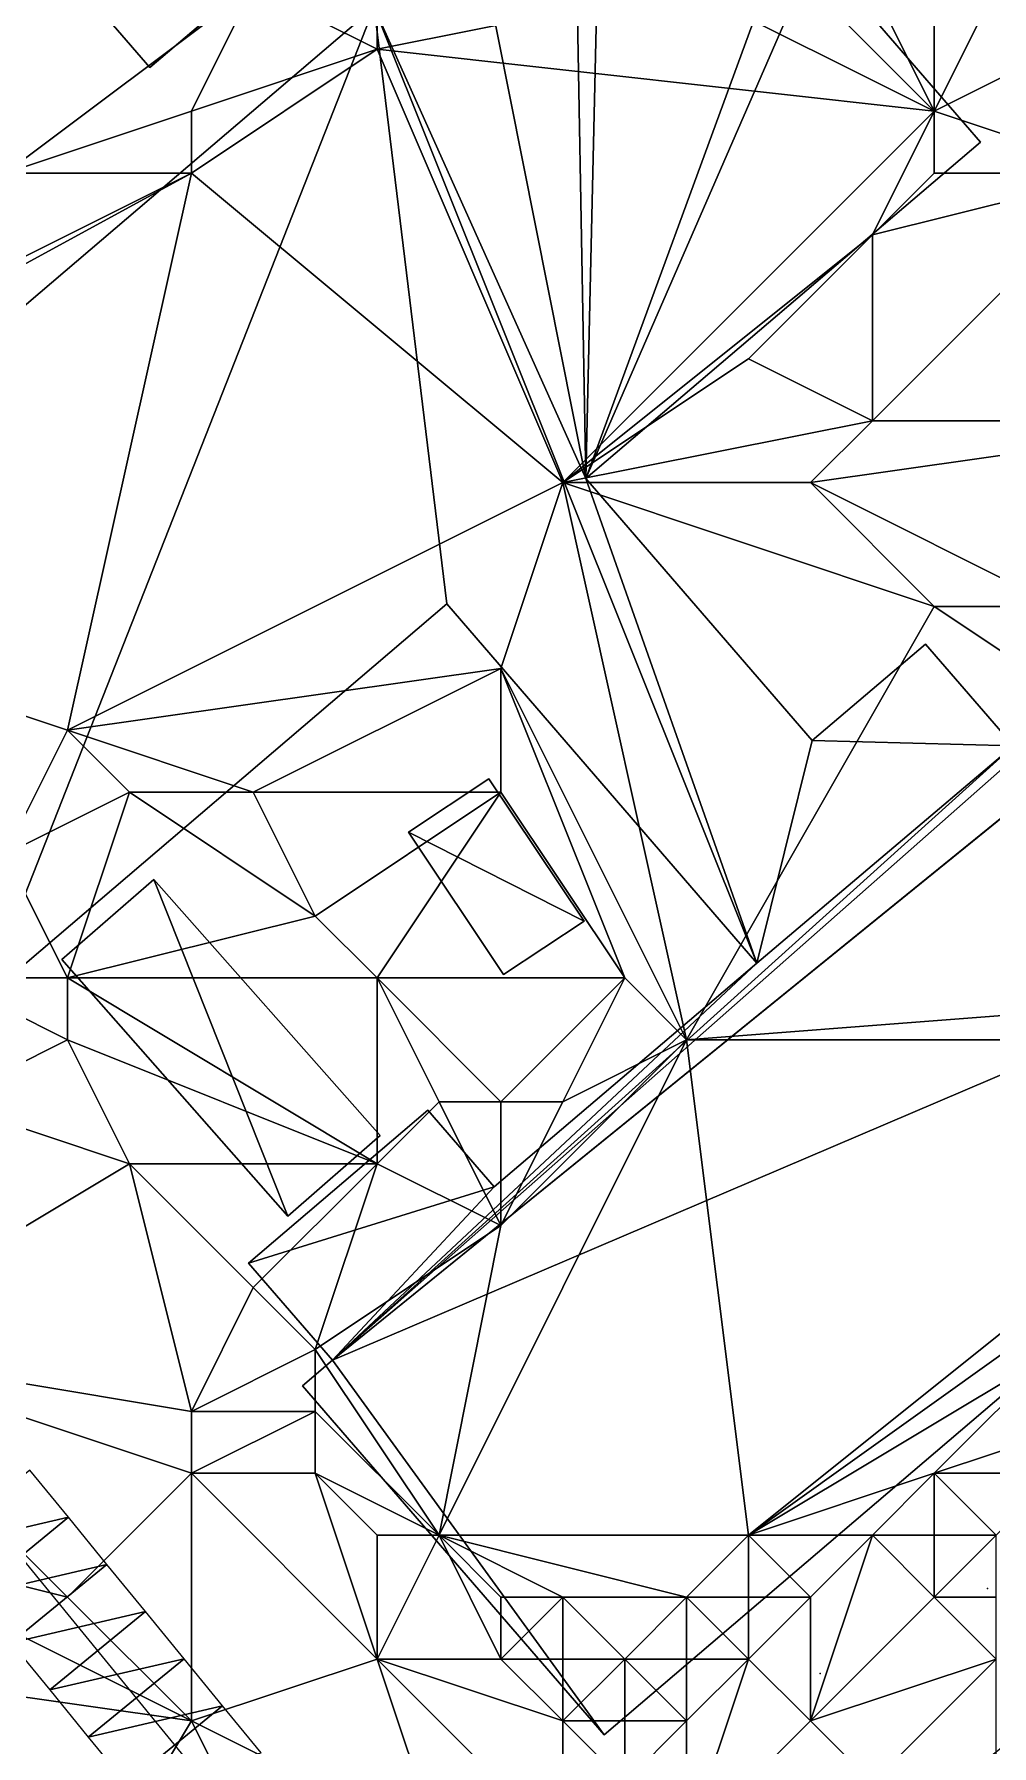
# Model space of a CAD drawing. Header units: metres. Extents: x -1103 to 901, y -902 to 905.
# Drawn here: x -177.1 to -146.1, y 271.2 to 326.5 of the extents above; entities that cross this region are included whole.
import ezdxf

# ---------------------------------------------------------------- set-up
doc = ezdxf.new("R2010")
doc.units = ezdxf.units.M
for name, color, linetype in [('OSM_BUILDING_FOOTPRINTS', 7, 'CONTINUOUS'), ('OSM_BUILDING_ROOFS', 1, 'CONTINUOUS'), ('OSM_BUILDING_WALLS', 8, 'CONTINUOUS'), ('OSM_ROAD_AXES', 2, 'CONTINUOUS'), ('OSM_ROAD_SURFACE', 9, 'CONTINUOUS'), ('OSM_TERRAIN', 3, 'CONTINUOUS'), ('OSM_TREES', 3, 'CONTINUOUS'), ('OSM_WATER_SURFACE', 5, 'CONTINUOUS')]:
    doc.layers.add(name, color=color, linetype=linetype)

msp = doc.modelspace()

# ---------------------------------------------------------------- linework, layer by layer
at = {"layer": 'OSM_BUILDING_FOOTPRINTS'}
for points in [[(-173.345, 325.411, 10.371), (-176.894, 329.525, 10.371), (-173.102, 332.754, 10.371), (-169.565, 328.629, 10.371), (-173.345, 325.411, 10.371)], [(-162.391, 302.43, 12.281), (-159.307, 297.829, 12.281), (-161.916, 296.115, 12.281), (-164.989, 300.705, 12.281), (-162.391, 302.43, 12.281)], [(-176.186, 296.591, 12.67), (-173.213, 299.179, 12.67), (-165.906, 290.907, 12.67), (-168.88, 288.308, 12.67), (-176.186, 296.591, 12.67)]]:
    msp.add_polyline3d(points, close=True, dxfattribs=at)
msp.add_polyline3d([(-151.835, 329.171, 10.468), (-146.507, 323, 10.468), (-146.507, 323, 10.468), (-159.252, 312.129, 10.468), (-151.945, 303.669, 10.468), (-148.286, 306.787, 10.468), (-145.446, 303.503, 10.468), (-131.43, 315.447, 10.468), (-130.103, 313.92, 10.468), (-130.457, 313.622, 10.468), (-121.492, 303.26, 10.468), (-158.666, 271.553, 10.468), (-168.415, 282.822, 10.468), (-167.443, 283.652, 10.468), (-170.151, 286.782, 10.468), (-164.359, 291.725, 10.468), (-162.214, 289.248, 10.468), (-153.736, 296.48, 10.468), (-163.751, 308.081, 10.468), (-178.718, 295.319, 10.468), (-189.296, 307.561, 10.468), (-166.094, 327.346, 10.468)], dxfattribs=at)
at = {"layer": 'OSM_BUILDING_ROOFS'}
for points in [[(-159.252, 312.129, 34.868), (-164.547, 338.715, 34.868), (-166.094, 327.346, 34.868)], [(-159.252, 312.129, 34.868), (-159.639, 333.03, 34.868), (-164.547, 338.715, 34.868)], [(-159.252, 312.129, 34.868), (-158.766, 333.782, 34.868), (-159.639, 333.03, 34.868)], [(-159.252, 312.129, 34.868), (-153.537, 327.733, 34.868), (-158.766, 333.782, 34.868)], [(-176.894, 329.525, 20.371), (-173.345, 325.411, 20.371), (-169.565, 328.629, 20.371)], [(-159.252, 312.129, 34.868), (-146.507, 323, 34.868), (-151.835, 329.171, 34.868)], [(-159.252, 312.129, 34.868), (-151.835, 329.171, 34.868), (-153.537, 327.733, 34.868)], [(-166.094, 327.346, 34.868), (-189.296, 307.561, 34.868), (-178.718, 295.319, 34.868)], [(-166.094, 327.346, 34.868), (-178.718, 295.319, 34.868), (-163.751, 308.081, 34.868)], [(-166.094, 327.346, 34.868), (-163.751, 308.081, 34.868), (-153.736, 296.48, 34.868)], [(-159.252, 312.129, 34.868), (-166.094, 327.346, 34.868), (-153.736, 296.48, 34.868)], [(-167.443, 283.652, 34.868), (-130.103, 313.92, 34.868), (-131.43, 315.447, 34.868)], [(-167.443, 283.652, 34.868), (-131.43, 315.447, 34.868), (-145.446, 303.503, 34.868)], [(-167.443, 283.652, 34.868), (-130.457, 313.622, 34.868), (-130.103, 313.92, 34.868)], [(-167.443, 283.652, 34.868), (-121.492, 303.26, 34.868), (-130.457, 313.622, 34.868)], [(-153.736, 296.48, 34.868), (-151.945, 303.669, 34.868), (-159.252, 312.129, 34.868)], [(-145.446, 303.503, 34.868), (-148.286, 306.787, 34.868), (-151.945, 303.669, 34.868)], [(-153.736, 296.48, 34.868), (-145.446, 303.503, 34.868), (-151.945, 303.669, 34.868)], [(-153.736, 296.48, 34.868), (-167.443, 283.652, 34.868), (-145.446, 303.503, 34.868)], [(-167.443, 283.652, 34.868), (-158.666, 271.553, 34.868), (-121.492, 303.26, 34.868)], [(-159.307, 297.829, 22.281), (-162.391, 302.43, 22.281), (-164.989, 300.705, 22.281)], [(-159.307, 297.829, 22.281), (-164.989, 300.705, 22.281), (-161.916, 296.115, 22.281)], [(-173.213, 299.179, 22.67), (-176.186, 296.591, 22.67), (-168.88, 288.308, 22.67)], [(-173.213, 299.179, 22.67), (-168.88, 288.308, 22.67), (-165.906, 290.907, 22.67)], [(-153.736, 296.48, 34.868), (-162.214, 289.248, 34.868), (-167.443, 283.652, 34.868)], [(-162.214, 289.248, 34.868), (-164.359, 291.725, 34.868), (-170.151, 286.782, 34.868)], [(-162.214, 289.248, 34.868), (-170.151, 286.782, 34.868), (-167.443, 283.652, 34.868)], [(-167.443, 283.652, 34.868), (-168.415, 282.822, 34.868), (-158.666, 271.553, 34.868)]]:
    msp.add_3dface(points, dxfattribs=at)
at = {"layer": 'OSM_BUILDING_WALLS'}
for points in [[(-176.894, 329.525, 10.371), (-173.345, 325.411, 10.371), (-173.345, 325.411, 20.371)], [(-176.894, 329.525, 10.371), (-173.345, 325.411, 20.371), (-176.894, 329.525, 20.371)], [(-146.507, 323, 10.468), (-151.835, 329.171, 10.468), (-151.835, 329.171, 34.868)], [(-146.507, 323, 10.468), (-151.835, 329.171, 34.868), (-146.507, 323, 34.868)], [(-173.345, 325.411, 10.371), (-169.565, 328.629, 10.371), (-169.565, 328.629, 20.371)], [(-173.345, 325.411, 10.371), (-169.565, 328.629, 20.371), (-173.345, 325.411, 20.371)], [(-166.094, 327.346, 10.468), (-189.296, 307.561, 10.468), (-189.296, 307.561, 34.868)], [(-166.094, 327.346, 10.468), (-189.296, 307.561, 34.868), (-166.094, 327.346, 34.868)], [(-159.252, 312.129, 10.468), (-146.507, 323, 10.468), (-146.507, 323, 34.868)], [(-159.252, 312.129, 10.468), (-146.507, 323, 34.868), (-159.252, 312.129, 34.868)], [(-151.945, 303.669, 10.468), (-159.252, 312.129, 10.468), (-159.252, 312.129, 34.868)], [(-151.945, 303.669, 10.468), (-159.252, 312.129, 34.868), (-151.945, 303.669, 34.868)], [(-178.718, 295.319, 10.468), (-163.751, 308.081, 10.468), (-163.751, 308.081, 34.868)], [(-178.718, 295.319, 10.468), (-163.751, 308.081, 34.868), (-178.718, 295.319, 34.868)], [(-163.751, 308.081, 10.468), (-153.736, 296.48, 10.468), (-153.736, 296.48, 34.868)], [(-163.751, 308.081, 10.468), (-153.736, 296.48, 34.868), (-163.751, 308.081, 34.868)], [(-148.286, 306.787, 10.468), (-151.945, 303.669, 10.468), (-151.945, 303.669, 34.868)], [(-148.286, 306.787, 10.468), (-151.945, 303.669, 34.868), (-148.286, 306.787, 34.868)], [(-145.446, 303.503, 10.468), (-148.286, 306.787, 10.468), (-148.286, 306.787, 34.868)], [(-145.446, 303.503, 10.468), (-148.286, 306.787, 34.868), (-145.446, 303.503, 34.868)], [(-158.666, 271.553, 10.468), (-121.492, 303.26, 10.468), (-121.492, 303.26, 34.868)], [(-158.666, 271.553, 10.468), (-121.492, 303.26, 34.868), (-158.666, 271.553, 34.868)], [(-162.391, 302.43, 12.281), (-164.989, 300.705, 12.281), (-164.989, 300.705, 22.281)], [(-162.391, 302.43, 12.281), (-164.989, 300.705, 22.281), (-162.391, 302.43, 22.281)], [(-159.307, 297.829, 12.281), (-162.391, 302.43, 12.281), (-162.391, 302.43, 22.281)], [(-159.307, 297.829, 12.281), (-162.391, 302.43, 22.281), (-159.307, 297.829, 22.281)], [(-164.989, 300.705, 12.281), (-161.916, 296.115, 12.281), (-161.916, 296.115, 22.281)], [(-164.989, 300.705, 12.281), (-161.916, 296.115, 22.281), (-164.989, 300.705, 22.281)], [(-173.213, 299.179, 12.67), (-176.186, 296.591, 12.67), (-176.186, 296.591, 22.67)], [(-173.213, 299.179, 12.67), (-176.186, 296.591, 22.67), (-173.213, 299.179, 22.67)], [(-165.906, 290.907, 12.67), (-173.213, 299.179, 12.67), (-173.213, 299.179, 22.67)], [(-165.906, 290.907, 12.67), (-173.213, 299.179, 22.67), (-165.906, 290.907, 22.67)], [(-161.916, 296.115, 12.281), (-159.307, 297.829, 12.281), (-159.307, 297.829, 22.281)], [(-161.916, 296.115, 12.281), (-159.307, 297.829, 22.281), (-161.916, 296.115, 22.281)], [(-176.186, 296.591, 12.67), (-168.88, 288.308, 12.67), (-168.88, 288.308, 22.67)], [(-176.186, 296.591, 12.67), (-168.88, 288.308, 22.67), (-176.186, 296.591, 22.67)], [(-153.736, 296.48, 10.468), (-162.214, 289.248, 10.468), (-162.214, 289.248, 34.868)], [(-153.736, 296.48, 10.468), (-162.214, 289.248, 34.868), (-153.736, 296.48, 34.868)], [(-164.359, 291.725, 10.468), (-170.151, 286.782, 10.468), (-170.151, 286.782, 34.868)], [(-164.359, 291.725, 10.468), (-170.151, 286.782, 34.868), (-164.359, 291.725, 34.868)], [(-162.214, 289.248, 10.468), (-164.359, 291.725, 10.468), (-164.359, 291.725, 34.868)], [(-162.214, 289.248, 10.468), (-164.359, 291.725, 34.868), (-162.214, 289.248, 34.868)], [(-168.88, 288.308, 12.67), (-165.906, 290.907, 12.67), (-165.906, 290.907, 22.67)], [(-168.88, 288.308, 12.67), (-165.906, 290.907, 22.67), (-168.88, 288.308, 22.67)], [(-170.151, 286.782, 10.468), (-167.443, 283.652, 10.468), (-167.443, 283.652, 34.868)], [(-170.151, 286.782, 10.468), (-167.443, 283.652, 34.868), (-170.151, 286.782, 34.868)], [(-167.443, 283.652, 10.468), (-168.415, 282.822, 10.468), (-168.415, 282.822, 34.868)], [(-167.443, 283.652, 10.468), (-168.415, 282.822, 34.868), (-167.443, 283.652, 34.868)], [(-168.415, 282.822, 10.468), (-158.666, 271.553, 10.468), (-158.666, 271.553, 34.868)], [(-168.415, 282.822, 10.468), (-158.666, 271.553, 34.868), (-168.415, 282.822, 34.868)]]:
    msp.add_3dface(points, dxfattribs=at)
at = {"layer": 'OSM_ROAD_AXES'}
msp.add_polyline3d([(-157.826, 253.505, 19.336), (-161.33, 257.519, 19.095), (-183.747, 284.924, 15.418), (-208.994, 315.767, 14.23), (-234.639, 347.573, 15.628), (-256.57, 375.209, 14.917), (-282.181, 405.676, 12.154), (-361.261, 499.721, 16.837)], dxfattribs=at)
at = {"layer": 'OSM_ROAD_SURFACE'}
for points in [[(-175.972, 278.578, 16.578), (-177.217, 280.1, 16.327), (-180.313, 277.567, 16.34)], [(-175.972, 278.578, 16.578), (-180.313, 277.567, 16.34), (-179.068, 276.045, 16.511)], [(-174.727, 277.055, 16.823), (-175.972, 278.578, 16.578), (-179.068, 276.045, 16.511)], [(-174.727, 277.055, 16.823), (-179.068, 276.045, 16.511), (-177.823, 274.523, 16.72)], [(-173.481, 275.533, 16.996), (-174.727, 277.055, 16.823), (-177.823, 274.523, 16.72)], [(-173.481, 275.533, 16.996), (-177.823, 274.523, 16.72), (-176.577, 273, 17.029)], [(-172.236, 274.01, 17.168), (-173.481, 275.533, 16.996), (-176.577, 273, 17.029)], [(-172.236, 274.01, 17.168), (-176.577, 273, 17.029), (-175.332, 271.478, 17.269)], [(-170.99, 272.488, 17.378), (-172.236, 274.01, 17.168), (-175.332, 271.478, 17.269)], [(-170.99, 272.488, 17.378), (-175.332, 271.478, 17.269), (-174.086, 269.955, 17.486)], [(-169.745, 270.965, 17.611), (-170.99, 272.488, 17.378), (-174.086, 269.955, 17.486)]]:
    msp.add_3dface(points, dxfattribs=at)
at = {"layer": 'OSM_TERRAIN'}
for points in [[(-178, 322, 12.808), (-170, 328, 12.392), (-178, 334, 12.424)], [(-170, 328, 12.392), (-166, 326, 13.623), (-166, 330, 13.566)], [(-166, 330, 13.566), (-166, 326, 13.623), (-156, 328, 13.623)], [(-178, 322, 12.808), (-172, 324, 12.804), (-170, 328, 12.392)], [(-172, 324, 12.804), (-166, 326, 13.623), (-170, 328, 12.392)], [(-148, 324, 13.623), (-156, 328, 13.623), (-166, 326, 13.623)], [(-148, 324, 13.623), (-152, 328, 13.623), (-156, 328, 13.623)], [(-148, 324, 13.623), (-150, 328, 13.258), (-152, 328, 13.623)], [(-148, 324, 13.623), (-148, 328, 12.364), (-150, 328, 13.258)], [(-148, 324, 13.623), (-146, 328, 11.494), (-148, 328, 12.364)], [(-148, 324, 13.623), (-144, 326, 11.537), (-146, 328, 11.494)], [(-172, 322, 13.519), (-166, 326, 13.623), (-172, 324, 12.804)], [(-172, 322, 13.519), (-160, 312, 13.623), (-166, 326, 13.623)], [(-160, 312, 13.623), (-148, 324, 13.623), (-166, 326, 13.623)], [(-142, 322, 11.81), (-144, 326, 11.537), (-148, 324, 13.623)], [(-172, 322, 13.519), (-172, 324, 12.804), (-178, 322, 12.808)], [(-160, 312, 13.623), (-150, 320, 13.616), (-148, 324, 13.623)], [(-150, 320, 13.616), (-148, 322, 13.623), (-148, 324, 13.623)], [(-148, 322, 13.623), (-142, 322, 11.81), (-148, 324, 13.623)], [(-194, 310, 13.385), (-176, 304, 13.623), (-172, 322, 13.519)], [(-194, 310, 13.385), (-172, 322, 13.519), (-188, 314, 13.07)], [(-188, 314, 13.07), (-172, 322, 13.519), (-178, 322, 12.808)], [(-176, 304, 13.623), (-160, 312, 13.623), (-172, 322, 13.519)], [(-150, 314, 12.17), (-142, 322, 11.81), (-150, 320, 13.616)], [(-150, 314, 12.17), (-138, 314, 12.888), (-142, 322, 11.81)], [(-150, 320, 13.616), (-142, 322, 11.81), (-148, 322, 13.623)], [(-160, 312, 13.623), (-154, 316, 13.439), (-150, 320, 13.616)], [(-154, 316, 13.439), (-150, 314, 12.17), (-150, 320, 13.616)], [(-160, 312, 13.623), (-150, 314, 12.17), (-154, 316, 13.439)], [(-152, 312, 12.335), (-150, 314, 12.17), (-160, 312, 13.623)], [(-144, 308, 13.384), (-138, 314, 12.888), (-152, 312, 12.335)], [(-152, 312, 12.335), (-138, 314, 12.888), (-150, 314, 12.17)], [(-162, 306, 13.697), (-160, 312, 13.623), (-176, 304, 13.623)], [(-162, 306, 13.697), (-156, 294, 13.623), (-160, 312, 13.623)], [(-156, 294, 13.623), (-148, 308, 13.438), (-160, 312, 13.623)], [(-160, 312, 13.623), (-148, 308, 13.438), (-152, 312, 12.335)], [(-148, 308, 13.438), (-144, 308, 13.384), (-152, 312, 12.335)], [(-178, 300, 13.699), (-176, 304, 13.623), (-194, 310, 13.385)], [(-156, 294, 13.623), (-130, 296, 13.624), (-148, 308, 13.438)], [(-148, 308, 13.438), (-130, 296, 13.624), (-144, 308, 13.384)], [(-176, 304, 13.623), (-170, 302, 13.698), (-162, 306, 13.697)], [(-170, 302, 13.698), (-162, 302, 14.344), (-162, 306, 13.697)], [(-158, 296, 14.338), (-156, 294, 13.623), (-162, 306, 13.697)], [(-158, 296, 14.338), (-162, 306, 13.697), (-162, 302, 14.344)], [(-178, 300, 13.699), (-174, 302, 13.964), (-176, 304, 13.623)], [(-174, 302, 13.964), (-170, 302, 13.698), (-176, 304, 13.623)], [(-176, 296, 14.838), (-174, 302, 13.964), (-178, 300, 13.699)], [(-176, 296, 14.838), (-168, 298, 14.664), (-174, 302, 13.964)], [(-174, 302, 13.964), (-168, 298, 14.664), (-170, 302, 13.698)], [(-168, 298, 14.664), (-162, 302, 14.344), (-170, 302, 13.698)], [(-166, 296, 14.773), (-162, 302, 14.344), (-168, 298, 14.664)], [(-166, 296, 14.773), (-158, 296, 14.338), (-162, 302, 14.344)], [(-180, 296, 13.764), (-176, 296, 14.838), (-178, 300, 13.699)], [(-176, 296, 14.838), (-166, 296, 14.773), (-168, 298, 14.664)], [(-180, 292, 14.628), (-176, 294, 14.706), (-180, 296, 13.764)], [(-180, 296, 13.764), (-176, 294, 14.706), (-176, 296, 14.838)], [(-176, 294, 14.706), (-166, 290, 14.701), (-176, 296, 14.838)], [(-166, 290, 14.701), (-166, 296, 14.773), (-176, 296, 14.838)], [(-166, 290, 14.701), (-164, 292, 14.303), (-166, 296, 14.773)], [(-164, 292, 14.303), (-162, 292, 14.455), (-166, 296, 14.773)], [(-162, 292, 14.455), (-158, 296, 14.338), (-166, 296, 14.773)], [(-160, 292, 13.905), (-158, 296, 14.338), (-162, 292, 14.455)], [(-160, 292, 13.905), (-156, 294, 13.623), (-158, 296, 14.338)], [(-134, 294, 13.623), (-130, 296, 13.624), (-156, 294, 13.623)], [(-180, 292, 14.628), (-174, 290, 15.159), (-176, 294, 14.706)], [(-174, 290, 15.159), (-166, 290, 14.701), (-176, 294, 14.706)], [(-162, 288, 13.623), (-164, 278, 13.623), (-156, 294, 13.623)], [(-164, 278, 13.623), (-154, 278, 13.623), (-156, 294, 13.623)], [(-162, 288, 13.623), (-156, 294, 13.623), (-160, 292, 13.905)], [(-154, 278, 13.623), (-134, 294, 13.623), (-156, 294, 13.623)], [(-154, 278, 13.623), (-140, 288, 13.623), (-134, 294, 13.623)], [(-174, 290, 15.159), (-180, 292, 14.628), (-184, 284, 15.531)], [(-166, 290, 14.701), (-162, 288, 13.623), (-164, 292, 14.303)], [(-162, 288, 13.623), (-162, 292, 14.455), (-164, 292, 14.303)], [(-162, 288, 13.623), (-160, 292, 13.905), (-162, 292, 14.455)], [(-184, 284, 15.531), (-172, 282, 16.019), (-174, 290, 15.159)], [(-172, 282, 16.019), (-170, 286, 14.224), (-174, 290, 15.159)], [(-170, 286, 14.224), (-166, 290, 14.701), (-174, 290, 15.159)], [(-170, 286, 14.224), (-168, 284, 13.746), (-166, 290, 14.701)], [(-168, 284, 13.746), (-162, 288, 13.623), (-166, 290, 14.701)], [(-168, 284, 13.746), (-164, 278, 13.623), (-162, 288, 13.623)], [(-144, 284, 13.661), (-140, 288, 13.623), (-154, 278, 13.623)], [(-172, 282, 16.019), (-168, 284, 13.746), (-170, 286, 14.224)], [(-184, 278, 15.82), (-176, 276, 16.892), (-184, 284, 15.531)], [(-176, 276, 16.892), (-172, 280, 16.442), (-184, 284, 15.531)], [(-184, 284, 15.531), (-172, 280, 16.442), (-172, 282, 16.019)], [(-168, 282, 13.778), (-168, 284, 13.746), (-172, 282, 16.019)], [(-168, 282, 13.778), (-164, 278, 13.623), (-168, 284, 13.746)], [(-148, 280, 14.083), (-144, 284, 13.661), (-154, 278, 13.623)], [(-148, 280, 14.083), (-142, 282, 16.152), (-144, 284, 13.661)], [(-172, 280, 16.442), (-168, 282, 13.778), (-172, 282, 16.019)], [(-172, 280, 16.442), (-168, 280, 14.773), (-168, 282, 13.778)], [(-168, 280, 14.773), (-164, 278, 13.623), (-168, 282, 13.778)], [(-144, 280, 16.536), (-142, 282, 16.152), (-148, 280, 14.083)], [(-176, 276, 16.892), (-172, 272, 17.345), (-172, 280, 16.442)], [(-166, 274, 17.344), (-172, 280, 16.442), (-172, 272, 17.345)], [(-172, 280, 16.442), (-166, 274, 17.344), (-168, 280, 14.773)], [(-166, 274, 17.344), (-166, 278, 14.725), (-168, 280, 14.773)], [(-166, 278, 14.725), (-164, 278, 13.623), (-168, 280, 14.773)], [(-150, 278, 14.336), (-148, 280, 14.083), (-154, 278, 13.623)], [(-150, 278, 14.336), (-148, 278, 15.644), (-148, 280, 14.083)], [(-148, 278, 15.644), (-146, 278, 16.957), (-148, 280, 14.083)], [(-146, 278, 16.957), (-144, 280, 16.536), (-148, 280, 14.083)], [(-186, 274, 16.403), (-172, 272, 17.345), (-184, 278, 15.82)], [(-172, 272, 17.345), (-176, 276, 16.892), (-184, 278, 15.82)], [(-166, 274, 17.344), (-162, 274, 14.54), (-164, 278, 13.623)], [(-166, 274, 17.344), (-164, 278, 13.623), (-166, 278, 14.725)], [(-162, 274, 14.54), (-162, 276, 13.623), (-164, 278, 13.623)], [(-162, 276, 13.623), (-160, 276, 13.623), (-164, 278, 13.623)], [(-160, 276, 13.623), (-156, 276, 13.623), (-164, 278, 13.623)], [(-156, 276, 13.623), (-154, 278, 13.623), (-164, 278, 13.623)], [(-156, 276, 13.623), (-154, 276, 13.623), (-154, 278, 13.623)], [(-154, 276, 13.623), (-152, 276, 14.614), (-154, 278, 13.623)], [(-152, 276, 14.614), (-150, 278, 14.336), (-154, 278, 13.623)], [(-152, 276, 14.614), (-152, 272, 18.288), (-150, 278, 14.336)], [(-152, 272, 18.288), (-148, 276, 17.417), (-150, 278, 14.336)], [(-148, 276, 17.417), (-148, 278, 15.644), (-150, 278, 14.336)], [(-148, 276, 17.417), (-146, 276, 17.918), (-146, 278, 16.957)], [(-148, 276, 17.417), (-146, 278, 16.957), (-148, 278, 15.644)], [(-162, 274, 14.54), (-160, 274, 13.623), (-160, 276, 13.623)], [(-162, 274, 14.54), (-160, 276, 13.623), (-162, 276, 13.623)], [(-160, 274, 13.623), (-158, 274, 13.623), (-160, 276, 13.623)], [(-158, 274, 13.623), (-156, 276, 13.623), (-160, 276, 13.623)], [(-158, 274, 13.623), (-156, 274, 13.623), (-156, 276, 13.623)], [(-156, 274, 13.623), (-154, 274, 14.906), (-156, 276, 13.623)], [(-154, 274, 14.906), (-154, 276, 13.623), (-156, 276, 13.623)], [(-154, 274, 14.906), (-152, 272, 18.288), (-152, 276, 14.614)], [(-154, 274, 14.906), (-152, 276, 14.614), (-154, 276, 13.623)], [(-152, 272, 18.288), (-146, 274, 18.173), (-148, 276, 17.417)], [(-146, 274, 18.173), (-146, 276, 17.918), (-148, 276, 17.417)], [(-178, 262, 18.012), (-172, 272, 17.345), (-186, 274, 16.403)], [(-172, 272, 17.345), (-164, 268, 18.151), (-166, 274, 17.344)], [(-164, 268, 18.151), (-160, 268, 18.104), (-166, 274, 17.344)], [(-160, 268, 18.104), (-160, 272, 14.393), (-166, 274, 17.344)], [(-166, 274, 17.344), (-160, 272, 14.393), (-162, 274, 14.54)], [(-160, 272, 14.393), (-160, 274, 13.623), (-162, 274, 14.54)], [(-160, 272, 14.393), (-158, 272, 13.724), (-158, 274, 13.623)], [(-160, 272, 14.393), (-158, 274, 13.623), (-160, 274, 13.623)], [(-158, 272, 13.724), (-156, 272, 15.19), (-158, 274, 13.623)], [(-156, 272, 15.19), (-156, 274, 13.623), (-158, 274, 13.623)], [(-156, 272, 15.19), (-156, 268, 18.556), (-154, 274, 14.906)], [(-156, 272, 15.19), (-154, 274, 14.906), (-156, 274, 13.623)], [(-156, 268, 18.556), (-152, 272, 18.288), (-154, 274, 14.906)], [(-150, 270, 18.561), (-146, 274, 18.173), (-152, 272, 18.288)], [(-150, 270, 18.561), (-146, 270, 17.96), (-146, 274, 18.173)], [(-178, 262, 18.012), (-168, 264, 18.428), (-172, 272, 17.345)], [(-168, 264, 18.428), (-164, 268, 18.151), (-172, 272, 17.345)], [(-160, 268, 18.104), (-158, 270, 15.573), (-160, 272, 14.393)], [(-158, 270, 15.573), (-158, 272, 13.724), (-160, 272, 14.393)], [(-156, 268, 18.556), (-156, 272, 15.19), (-158, 270, 15.573)], [(-158, 270, 15.573), (-156, 272, 15.19), (-158, 272, 13.724)], [(-156, 268, 18.556), (-150, 270, 18.561), (-152, 272, 18.288)]]:
    msp.add_3dface(points, dxfattribs=at)
at = {"layer": 'OSM_TREES'}
for p in [(-146.286, 276.276, 17.714), (-151.691, 273.533, 17.121)]:
    msp.add_point(p, dxfattribs=at)
at = {"layer": 'OSM_WATER_SURFACE'}
msp.add_3dface([(-143.737, 272.791, 18.161), (-146.773, 270.376, 18.389), (-145.528, 268.811, 18.41)], dxfattribs=at)

doc.saveas('drawing.dxf')
